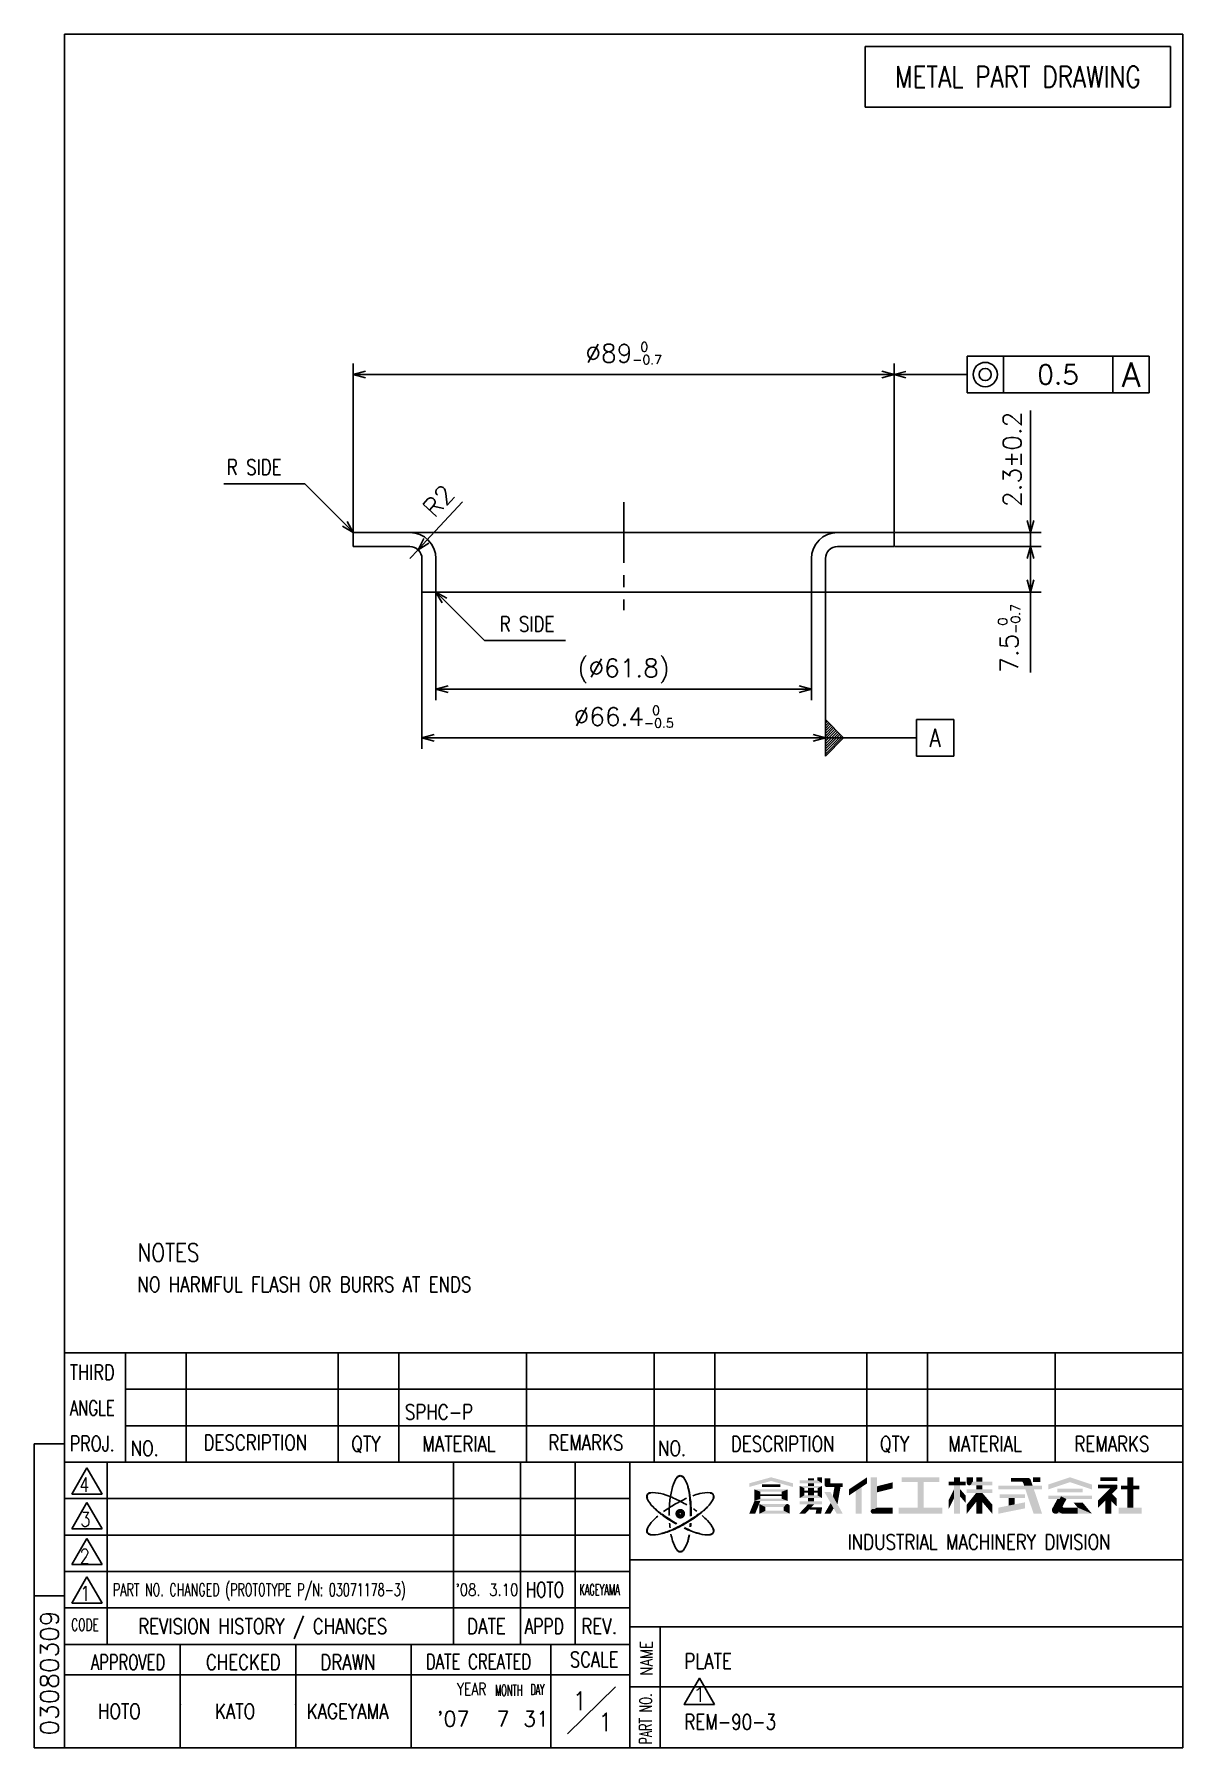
# Model space of a CAD drawing. Extents: x 3 to 192, y 0 to 282.
import ezdxf
from ezdxf.enums import TextEntityAlignment as Align

# ---------------------------------------------------------------- set-up
doc = ezdxf.new("R2010")
doc.units = 0
doc.header["$LTSCALE"] = 8
doc.linetypes.add('CENTER', pattern=[2, 1.25, -0.25, 0.25, -0.25])
doc.layers.get('0').update_dxf_attribs({"linetype": 'CONTINUOUS'})
for name, color, linetype in [('1', 4, 'CONTINUOUS'), ('CENTER', 1, 'CENTER'), ('GAWA', 2, 'CONTINUOUS'), ('SCALE', 4, 'CONTINUOUS')]:
    doc.layers.add(name, color=color, linetype=linetype)
doc.styles.add('ROMANS_EN', font='romans.shx')
doc.styles.get("Standard").update_dxf_attribs({"font": 'TXT', "bigfont": 'BIGFONT'})
doc.dimstyles.new('YAZ1', dxfattribs={"dimtxt": 3, "dimasz": 2, "dimexe": 1.8, "dimexo": 0.1, "dimgap": 0, "dimtad": 1, "dimdec": 3, "dimzin": 9, "dimtxsty": 'STANDARD', "dimblk": 'YAZ1', "dimblk1": 'YAZ1', "dimblk2": 'YAZ1', "dimsah": 1, "dimcen": 0.1, "dimclrd": 256, "dimclre": 256, "dimclrt": 256, "dimazin": 3, "dimtfac": 1, "dimtdec": 3, "dimtmove": 2, "dimatfit": 3, "dimldrblk": 'YAZ1', "dimtvp": 1, "dimtzin": 9})
doc.dimstyles.new('YAZ1$4', dxfattribs={"dimtxt": 3, "dimasz": 2, "dimexe": 1.8, "dimexo": 0.1, "dimtad": 1, "dimdec": 3, "dimzin": 9, "dimtxsty": 'STANDARD', "dimblk": 'YAZ1', "dimblk1": 'YAZ1', "dimblk2": 'YAZ1', "dimsah": 1, "dimcen": 0.1, "dimclrd": 256, "dimclre": 256, "dimclrt": 256, "dimazin": 3, "dimtfac": 1, "dimtdec": 3, "dimtix": 1, "dimtmove": 0, "dimatfit": 1, "dimldrblk": 'YAZ1', "dimtvp": 1, "dimtzin": 9})

# ---------------------------------------------------------------- blocks, each defined once
blk = doc.blocks.new('A4BG')
for p in [(27.02, 7.16), (46.03, 7.16)]:
    blk.add_point(p)
at = {"layer": 'GAWA'}
for p, q in [((8, 65), (8, 282)), ((192, 282), (8, 282)), ((192, 0), (192, 282)), ((8, 0), (8, 65)), ((8, 65), (192, 65)), ((18, 47), (18, 65)), ((105, 65), (105, 47)), ((192, 65), (192, 0)), ((8, 47), (192, 47)), ((101, 17), (101, 47)), ((101, 30.91), (192, 30.91)), ((8, 23), (101, 23)), ((8, 17), (101, 17)), ((101, 17), (101, 0)), ((192, 0), (8, 0)), ((14.5, 0), (192, 0))]:
    blk.add_line(p, q, dxfattribs=at)
at = {"layer": 'GAWA', "color": 9}
for p, q in [((28, 65), (28, 47)), ((53, 65), (53, 47)), ((63, 65), (63, 47)), ((84, 65), (84, 47)), ((115, 65), (115, 47)), ((140, 65), (140, 47)), ((150, 65), (150, 47)), ((171, 65), (171, 47)), ((18, 59), (192, 59)), ((18, 53), (192, 53)), ((9.17, 41.74), (11.67, 46.07)), ((11.67, 46.07), (14.17, 41.74)), ((15, 47), (15, 17)), ((72, 17), (72, 47)), ((83, 17), (83, 47)), ((92, 17), (92, 47)), ((8, 41), (101, 41)), ((14.17, 41.74), (9.17, 41.74)), ((9.17, 36.04), (11.67, 40.37)), ((11.67, 40.37), (14.17, 36.04)), ((8, 35), (101, 35)), ((14.17, 36.04), (9.17, 36.04)), ((9.17, 30.13), (11.67, 34.46)), ((11.67, 34.46), (14.17, 30.13)), ((8, 29), (101, 29)), ((14.17, 30.13), (9.17, 30.13)), ((9.17, 23.78), (11.67, 28.11)), ((11.67, 28.11), (14.17, 23.78)), ((14.17, 23.78), (9.17, 23.78)), ((101, 19.91), (192, 19.91)), ((106, 19.91), (106, 0)), ((27.02, 17), (27.02, 0)), ((46.03, 0), (46.03, 17)), ((65.05, 17), (65.05, 0)), ((88, 0), (88, 17)), ((8, 12), (101, 12)), ((90.74, 2.26), (98.63, 10.02)), ((101, 10), (192, 10))]:
    blk.add_line(p, q, dxfattribs=at)
at = {"layer": 'GAWA', "color": 8}
blk.add_line((180.26, 40.71), (181.12, 39.85), dxfattribs=at)
for points, const_width in [([(133.28, 43.3, 1.142857), (133.63, 43.3, 1.142857)], 0.4), ([(156.66, 43.59, 1), (157.06, 43.59, 1)], 0.4), ([(166.26, 43.91, 1), (166.76, 43.91, 1)], 0.5), ([(180.96, 43.11, 1), (181.16, 43.11, 1)], 0.2), ([(180.96, 42.79, 1), (181.16, 42.79, 1)], 0.2), ([(126.73, 39.71, 1), (127.13, 39.71, 1)], 0.4), ([(170.77, 39.11, 1), (171.37, 39.11, 1)], 0.6), ([(108.86, 38.51, 1), (109.76, 38.51, 1)], 0.702), ([(140.86, 38.91, 1), (141.26, 38.91, 1)], 0.4)]:
    blk.add_lwpolyline(points, format="xyb", close=True, dxfattribs=dict(at, const_width=const_width))
for points, const_width in [([(163.76, 44.11), (165.39, 44.11, -0.321798), (166.05, 43.63), (166.2, 43.2)], 0.6), ([(172.42, 41.15), (171.83, 40.04, 0.568326), (172.44, 39.01), (174.73, 39.01)], 1)]:
    blk.add_lwpolyline(points, format="xyb", dxfattribs=dict(at, const_width=const_width))
at = {"layer": 'GAWA', "color": 9}
for centre, radius, start, end in [((121.02, 39.22), 13.5, 163.9948, 173.2242), ((113.14, 41.48), 5.31, 145.2974, 163.9948), ((109.31, 44.13), 0.65, 90, 145.2974), ((109.31, 44.13), 0.6, 90, 145.2974), ((104.44, 41.32), 0.65, 94.7026, 150), ((104.44, 41.32), 0.6, 94.7026, 150), ((104.82, 36.68), 5.31, 76.0052, 94.7026), ((103.25, 30.39), 11.79, 66.7758, 76.0052), ((119.34, 21.14), 21.85, 120, 125.7357), ((122.77, 39.01), 15.27, 173.2242, 181.9026), ((99.29, 21.14), 21.85, 60, 66.7758), ((119.34, 21.14), 21.85, 114.3148, 120), ((103.02, 26.6), 15.27, 61.1646, 61.9026), ((115.37, 30.39), 11.79, 103.9948, 109.8782), ((113.8, 36.68), 5.31, 85.2974, 103.9948), ((114.18, 41.32), 0.6, 30, 85.2974), ((114.18, 41.32), 0.65, 30, 85.2974), ((108.65, 33.7), 5.31, 136.0052, 154.7026), ((113.31, 29.2), 11.79, 130.7431, 136.0052), ((129.36, 38.51), 21.85, 180, 180.8005), ((129.36, 38.51), 21.85, 184.0993, 186.0535), ((103.02, 26.6), 15.27, 53.7049, 56.208), ((104.08, 28.01), 13.5, 43.9948, 48.9857), ((109.97, 33.7), 5.31, 25.2974, 43.9948), ((104.44, 35.69), 0.65, 154.7026, 210), ((104.44, 35.69), 0.6, 154.7026, 210), ((119.37, 37.32), 11.79, 190.6994, 196.0052), ((113.14, 35.53), 5.31, 196.0052, 214.7026), ((114.18, 35.69), 0.6, 330, 25.2974), ((114.18, 35.69), 0.65, 330, 25.2974), ((109.31, 32.88), 0.65, 214.7026, 270), ((109.31, 32.88), 0.6, 214.7026, 270)]:
    blk.add_arc(centre, radius, start, end, dxfattribs=at)
at = {"layer": 'GAWA', "color": 8}
for centre, radius, start, end in [((109.31, 44.13), 0.65, 34.7026, 90), ((109.31, 44.13), 0.6, 34.7026, 90), ((104.44, 41.32), 0.65, 150, 205.2974), ((104.44, 41.32), 0.6, 150, 205.2974), ((114.18, 41.32), 0.6, 334.7026, 30), ((114.18, 41.32), 0.65, 334.7026, 30), ((104.44, 35.69), 0.65, 210, 265.2974), ((104.44, 35.69), 0.6, 210, 265.2974), ((114.18, 35.69), 0.6, 274.7026, 330), ((114.18, 35.69), 0.65, 274.7026, 330), ((109.31, 32.88), 0.6, 270, 325.2974), ((109.31, 32.88), 0.65, 270, 325.2974)]:
    blk.add_arc(centre, radius, start, end, dxfattribs=at)
at = {"layer": 'GAWA'}
for centre, radius, start, end in [((105.48, 41.48), 5.31, 16.0052, 34.7026), ((99.25, 39.69), 11.74, 6.7758, 16.0052), ((99.25, 39.69), 11.79, 6.7758, 16.0052), ((108.65, 43.31), 5.31, 205.2974, 223.9948), ((113.31, 47.81), 11.79, 223.9948, 233.2242), ((113.31, 47.81), 11.74, 223.9948, 233.2242), ((89.26, 38.51), 21.75, 0, 6.7758), ((89.26, 38.51), 21.85, 0, 6.7758), ((105.31, 47.81), 11.74, 306.7758, 316.0052), ((105.31, 47.81), 11.79, 306.7758, 316.0052), ((109.97, 43.31), 5.31, 316.0052, 334.7026), ((119.34, 55.87), 21.85, 233.2242, 240), ((119.34, 55.87), 21.75, 233.2242, 240), ((102.14, 49.91), 15.17, 293.2242, 301.9026), ((102.14, 49.91), 15.27, 293.2242, 301.9026), ((119.34, 55.87), 21.85, 240, 240.6897), ((119.34, 55.87), 21.75, 240, 240.9213), ((99.29, 55.87), 21.75, 300, 306.7758), ((99.29, 55.87), 21.85, 300, 306.7758), ((89.26, 38.51), 21.75, 354.4384, 355.7143), ((89.26, 38.51), 21.85, 354.3049, 355.8564), ((89.26, 38.51), 21.75, 358.9261, 360), ((89.26, 38.51), 21.85, 359.1171, 360), ((104.82, 40.34), 5.31, 265.2974, 283.9948), ((102.84, 48.29), 13.45, 283.9948, 293.2242), ((102.84, 48.29), 13.5, 283.9948, 293.2242), ((105.48, 35.53), 5.31, 325.2974, 343.9948), ((119.34, 55.87), 21.85, 244.4868, 246.7758), ((119.34, 55.87), 21.75, 244.5635, 246.7758), ((99.25, 37.32), 11.74, 343.9948, 348.9011), ((99.25, 37.32), 11.79, 343.9948, 348.8521), ((115.37, 46.63), 11.79, 246.7758, 256.0052), ((115.37, 46.63), 11.74, 246.7758, 256.0052), ((113.8, 40.34), 5.31, 256.0052, 274.7026)]:
    blk.add_arc(centre, radius, start, end, dxfattribs=at)
at = {"layer": 'GAWA', "color": 8}
for points in [[(120.66, 43.52), (124.26, 44.51), (120.66, 42.92), (124.26, 43.9)], [(121.51, 42.51), (127.01, 42.51), (122.51, 42.13), (126.01, 42.13)], [(121.51, 42.51), (122.51, 42.13), (121.51, 40.61), (122.51, 40.98)], [(122.76, 43.34), (125.76, 43.34), (122.76, 42.89), (125.76, 42.89)], [(124.26, 44.51), (127.86, 43.52), (124.26, 43.9), (127.86, 42.92)], [(126.01, 42.13), (127.01, 42.51), (126.01, 40.98), (127.01, 40.61)], [(128.96, 44.03), (131.86, 44.03), (128.96, 43.53), (132.66, 43.53)], [(128.96, 43.08), (129.71, 42.73), (128.96, 41.08), (129.71, 41.53)], [(128.96, 43.08), (132.66, 43.08), (129.71, 42.73), (131.91, 42.73)], [(130.31, 44.35), (131.31, 44.35), (130.31, 44.03), (131.31, 44.03)], [(130.31, 43.53), (131.31, 43.53), (130.31, 43.08), (131.31, 43.08)], [(130.31, 42.73), (131.31, 42.73), (130.31, 42.28), (131.31, 42.28)], [(131.86, 44.51), (132.66, 44.51), (131.86, 44.03), (132.66, 43.53)], [(131.91, 42.73), (132.66, 43.08), (131.91, 41.53), (132.66, 41.08)], [(133.08, 44.35), (134.03, 44.35), (133.08, 43.3), (134.03, 43.5)], [(133.08, 43.3), (134.03, 43.5), (133.48, 42.9), (134.03, 43.5)], [(134.03, 43.5), (136.06, 43.5), (133.48, 42.9), (136.06, 42.9)], [(134.68, 42.9), (135.68, 42.9), (134.42, 41.41), (135.18, 40.06)], [(137.06, 42.51), (140.06, 44.51), (137.06, 41.51), (140.06, 43.51)], [(138.16, 42.24), (139.16, 42.91), (138.16, 38.51), (139.16, 38.51)], [(140.66, 44.51), (141.66, 44.51), (140.66, 38.91), (141.66, 39.51)], [(141.66, 43.02), (144.26, 43.68), (141.66, 42.02), (144.26, 42.68)], [(145.76, 44.51), (151.96, 44.51), (145.76, 43.71), (151.96, 43.71)], [(148.36, 43.71), (149.36, 43.71), (148.36, 39.51), (149.36, 39.51)], [(153.46, 40.73), (154.36, 42.53), (153.46, 39.23), (154.37, 41.05)], [(153.47, 43.79), (156.27, 43.79), (153.47, 43.19), (156.27, 43.19)], [(154.37, 44.51), (155.37, 44.51), (154.37, 43.79), (155.37, 43.79)], [(154.37, 43.19), (155.37, 43.19), (154.37, 38.51), (155.37, 38.51)], [(155.37, 42.55), (156.27, 41.51), (155.37, 41.35), (156.27, 40.31)], [(156.46, 44.51), (157.46, 44.51), (156.46, 43.59), (157.46, 43.79)], [(156.46, 43.59), (157.46, 43.79), (156.86, 43.19), (157.46, 43.79)], [(156.46, 42.55), (160.66, 42.55), (156.46, 41.95), (160.66, 41.95)], [(157.46, 43.79), (160.66, 43.79), (156.86, 43.19), (160.66, 43.19)], [(158.01, 44.51), (159.01, 44.51), (158.01, 43.79), (159.01, 43.79)], [(158.01, 43.19), (159.01, 43.19), (158.01, 42.55), (159.01, 42.55)], [(161.66, 43.11), (168.86, 43.11), (161.66, 42.51), (168.86, 42.51)], [(165.47, 44.41), (166.51, 44.41), (165.91, 43.11), (166.99, 44.07)], [(165.91, 43.11), (166.99, 44.07), (165.91, 43.11), (167.31, 43.11)], [(166.11, 42.51), (167.51, 42.51), (167.46, 38.51), (168.86, 38.51)], [(167.36, 44.51), (168.56, 44.51), (167.36, 43.71), (168.56, 43.71)], [(169.86, 43.31), (173.46, 44.51), (169.86, 42.51), (173.46, 43.71)], [(171.36, 42.61), (175.56, 42.61), (171.36, 42.01), (175.56, 42.01)], [(173.46, 44.51), (177.06, 43.31), (173.46, 43.71), (177.06, 42.51)], [(178.06, 43.31), (181.06, 43.31), (178.06, 42.71), (180.06, 42.71)], [(180.06, 42.71), (181.2, 42.65), (178.06, 40.71), (178.06, 39.51)], [(178.46, 44.51), (181.26, 44.51), (178.46, 43.91), (181.26, 43.91)], [(180.06, 42.71), (181.06, 43.31), (180.06, 42.71), (181.26, 43.11)], [(180.06, 42.71), (181.26, 43.11), (180.06, 42.71), (181.26, 42.79)], [(180.06, 42.71), (181.26, 42.79), (180.06, 42.71), (181.2, 42.65)], [(181.86, 43.11), (184.86, 43.11), (181.86, 42.51), (184.86, 42.51)], [(182.86, 44.51), (183.86, 44.51), (182.86, 43.11), (183.86, 43.11)], [(182.86, 42.51), (183.86, 42.51), (182.86, 39.51), (183.86, 39.51)], [(121.51, 40.61), (122.49, 40.61), (120.66, 38.51), (121.64, 38.51)], [(122.51, 40.98), (126.01, 40.98), (121.51, 40.61), (127.01, 40.61)], [(122.33, 40.11), (126.93, 40.11), (123.33, 39.61), (126.33, 39.61)], [(122.33, 40.11), (123.33, 39.61), (122.33, 38.51), (123.33, 39.01)], [(122.51, 41.71), (126.01, 41.71), (122.51, 41.41), (126.01, 41.41)], [(126.33, 39.61), (126.93, 40.11), (126.33, 39.61), (127.33, 39.71)], [(126.33, 39.61), (127.33, 39.71), (126.33, 39.01), (127.33, 38.51)], [(130.31, 40.05), (131.31, 40.05), (128.86, 38.51), (129.86, 38.51)], [(129.71, 41.53), (131.91, 41.53), (128.96, 41.08), (132.66, 41.08)], [(128.96, 40.55), (132.66, 40.55), (128.96, 40.05), (132.66, 40.05)], [(129.71, 42.28), (131.91, 42.28), (129.71, 41.98), (131.91, 41.98)], [(130.31, 41.98), (131.31, 41.98), (130.31, 41.53), (131.31, 41.53)], [(130.31, 41.08), (131.31, 41.08), (130.31, 40.55), (131.31, 40.55)], [(130.82, 39.56), (132.66, 39.56), (130.5, 39.16), (131.7, 39.16)], [(131.7, 39.16), (132.66, 39.56), (131.59, 38.51), (132.49, 38.51)], [(133.03, 42.09), (134.03, 42.09), (135.06, 38.51), (136.06, 38.51)], [(134.06, 40.27), (134.55, 39.4), (133.03, 38.51), (134.03, 38.51)], [(140.66, 38.91), (141.66, 39.51), (141.06, 38.51), (141.66, 39.51)], [(141.66, 39.51), (144.26, 39.51), (141.06, 38.51), (144.26, 38.51)], [(145.26, 39.51), (152.46, 39.51), (145.26, 38.51), (152.46, 38.51)], [(156.46, 40.01), (158.01, 41.95), (156.46, 38.51), (158.01, 40.45)], [(158.01, 41.95), (159.01, 41.95), (158.01, 38.51), (159.01, 38.51)], [(159.01, 41.95), (160.66, 40.01), (159.01, 40.45), (160.66, 38.51)], [(161.66, 39.51), (166.06, 40.4), (161.66, 38.51), (166.06, 39.4)], [(161.86, 41.71), (166.06, 41.71), (161.86, 41.11), (166.06, 41.11)], [(163.36, 41.11), (164.36, 41.11), (163.36, 39.85), (164.36, 40.06)], [(169.86, 41.51), (177.06, 41.51), (169.86, 40.91), (177.06, 40.91)], [(171.36, 40.91), (172.86, 40.91), (170.54, 39.39), (172.27, 39.8)], [(170.54, 39.39), (174.73, 39.51), (171.07, 38.51), (177.06, 38.51)], [(174.06, 40.31), (175.56, 40.31), (174.73, 39.51), (177.06, 38.51)], [(179.26, 40.71), (180.26, 41.71), (179.26, 38.51), (180.26, 38.51)], [(180.36, 41.81), (181.12, 41.05), (180.26, 40.71), (181.12, 39.85)], [(180.36, 41.81), (180.26, 40.71), (180.26, 41.71)], [(181.12, 39.85), (181.12, 41.05), (180.26, 40.71), (181.12, 39.85)], [(180.26, 40.71), (181.12, 39.85), (180.26, 40.71)], [(181.46, 39.51), (185.26, 39.51), (181.46, 38.51), (185.26, 38.51)], [(123.33, 39.01), (126.33, 39.01), (122.33, 38.51), (127.33, 38.51)]]:
    blk.add_solid(points, dxfattribs=at)
at = {"layer": 'GAWA', "color": 9, "style": 'ROMANS_EN'}
for s, height, width, p in [('THIRD', 2.5, 0.78212, (8.86, 60.54)), ('ANGLE', 2.5, 0.709553, (8.86, 54.67)), ('PROJ.', 2.5, 0.76474, (8.86, 48.81)), ('DESCRIPTION', 2.5, 0.8, (30.87, 48.97)), ('QTY', 2.5, 0.8, (55.19, 48.75)), ('MATERIAL', 2.5, 0.8, (66.86, 48.75)), ('REMARKS', 2.5, 0.8, (87.62, 48.97)), ('DESCRIPTION', 2.5, 0.8, (117.65, 48.75)), ('QTY', 2.5, 0.8, (142.19, 48.75)), ('MATERIAL', 2.5, 0.8, (153.45, 48.75)), ('REMARKS', 2.5, 0.8, (174.19, 48.75)), ('NO.', 2.5, 0.8, (18.87, 48.02)), ('NO.', 2.5, 0.8, (105.65, 48.02)), ('4', 2.4, 0.8, (10.41, 42.09)), ('3', 2.4, 0.8, (10.59, 36.38)), ('INDUSTRIAL MACHINERY DIVISION', 2.5, 0.8, (136.85, 32.61)), ('2', 2.4, 0.8, (10.48, 30.31)), ('1', 2.4, 0.8, (10.57, 24.19)), ('CODE', 2, 0.64346, (9.06, 19.23)), ('REVISION HISTORY / CHANGES', 2.5, 0.8, (20.12, 18.75)), ('DATE', 2.5, 0.8, (74.25, 18.75)), ('APPD', 2.5, 0.744799, (83.7, 18.75)), ('REV.', 2.5, 0.8, (93.06, 18.75)), ('APPROVED', 2.5, 0.709036, (12.32, 12.82)), ('CHECKED', 2.5, 0.797747, (31.25, 12.82)), ('DRAWN', 2.5, 0.8, (50.1, 12.82)), ('DATE CREATED', 2.5, 0.719475, (67.45, 12.91)), ('SCALE', 2.5, 0.785374, (91.15, 13.27)), ('YEAR', 2, 0.747337, (72.55, 8.66)), ('MONTH', 1.8, 0.550991, (78.82, 8.56)), ('DAY', 1.8, 0.521917, (84.67, 8.68))]:
    blk.add_text(s, height=height, dxfattribs=dict(at, width=width)).set_placement(p)
for s, width, p in [('NAME', 0.8, (103.75, 14.73)), ('PART NO.', 0.667211, (103.62, 4.74))]:
    blk.add_text(s, height=2, rotation=90, dxfattribs=dict(at, width=width)).set_placement(p, align=Align.MIDDLE_CENTER)
blk = doc.blocks.new('YAZ1')
for p, q in [((0, 0), (-1, 0.27)), ((0, 0), (-1, -0.27)), ((-1, 0), (0, 0))]:
    blk.add_line(p, q)
blk = doc.blocks.new('*D4')
at = {"layer": 'SCALE', "lineweight": -2, "transparency": 16777216}
for p, q in [((69.1, 190.1), (69.1, 172.4)), ((130.9, 190.14), (130.9, 172.4)), ((71.1, 174.2), (128.9, 174.2))]:
    blk.add_line(p, q, dxfattribs=at)
at = {"layer": 'SCALE', "lineweight": -2, "transparency": 16777216, "xscale": 2, "yscale": 2, "zscale": 2, "rotation": 180}
blk.add_blockref('YAZ1', (69.1, 174.2), dxfattribs=at)
at = {"layer": 'SCALE', "lineweight": -2, "transparency": 16777216, "xscale": 2, "yscale": 2, "zscale": 2}
blk.add_blockref('YAZ1', (130.9, 174.2), dxfattribs=at)
at = {"layer": 'SCALE', "transparency": 16777216, "insert": (100, 177.2), "char_height": 3, "attachment_point": 5}
blk.add_mtext('\\A1;(%%C61.8)', dxfattribs=at)
blk = doc.blocks.new('*D5')
at = {"layer": 'SCALE', "lineweight": -2, "transparency": 16777216}
for p, q in [((66.8, 190.1), (66.8, 164.4)), ((133.2, 190.1), (133.2, 164.4)), ((68.8, 166.2), (131.2, 166.2))]:
    blk.add_line(p, q, dxfattribs=at)
at = {"layer": 'SCALE', "lineweight": -2, "transparency": 16777216, "xscale": 2, "yscale": 2, "zscale": 2, "rotation": 180}
blk.add_blockref('YAZ1', (66.8, 166.2), dxfattribs=at)
at = {"layer": 'SCALE', "lineweight": -2, "transparency": 16777216, "xscale": 2, "yscale": 2, "zscale": 2}
blk.add_blockref('YAZ1', (133.2, 166.2), dxfattribs=at)
at = {"layer": 'SCALE', "transparency": 16777216, "insert": (100, 169.7), "char_height": 3, "attachment_point": 5}
blk.add_mtext('\\A1;%%C66.4{\\H1.500000;\\S 0^ -0.5;}', dxfattribs=at)
blk = doc.blocks.new('*D6')
at = {"layer": 'SCALE', "lineweight": -2, "transparency": 16777216}
for p, q in [((166.93, 202), (166.93, 220.1)), ((144.6, 200), (168.73, 200)), ((144.6, 197.7), (168.73, 197.7)), ((166.93, 197.7), (166.93, 200)), ((166.93, 195.7), (166.93, 193.7))]:
    blk.add_line(p, q, dxfattribs=at)
at = {"layer": 'SCALE', "lineweight": -2, "transparency": 16777216, "xscale": 2, "yscale": 2, "zscale": 2}
for p, rotation in [((166.93, 200), 270), ((166.93, 197.7), 90)]:
    blk.add_blockref('YAZ1', p, dxfattribs=dict(at, rotation=rotation))
at = {"layer": 'SCALE', "transparency": 16777216, "insert": (163.93, 212.05), "char_height": 3, "attachment_point": 5, "rotation": 90}
blk.add_mtext('\\A1;2.3±0.2', dxfattribs=at)
blk = doc.blocks.new('*D7')
at = {"layer": 'SCALE', "lineweight": -2, "transparency": 16777216}
for p, q in [((144.6, 197.7), (168.73, 197.7)), ((166.93, 195.7), (166.93, 192.2)), ((133.3, 190.2), (168.73, 190.2)), ((166.93, 190.2), (166.93, 176.95))]:
    blk.add_line(p, q, dxfattribs=at)
at = {"layer": 'SCALE', "lineweight": -2, "transparency": 16777216, "xscale": 2, "yscale": 2, "zscale": 2}
for p, rotation in [((166.93, 197.7), 90), ((166.93, 190.2), 270)]:
    blk.add_blockref('YAZ1', p, dxfattribs=dict(at, rotation=rotation))
at = {"layer": 'SCALE', "transparency": 16777216, "insert": (163.43, 182.58), "char_height": 3, "attachment_point": 5, "rotation": 90}
blk.add_mtext('\\A1;7.5{\\H1.500000;\\S 0^ -0.7;}', dxfattribs=at)
blk = doc.blocks.new('*D8')
at = {"layer": 'SCALE', "lineweight": -2, "transparency": 16777216}
for p, q in [((55.5, 200.1), (55.5, 227.8)), ((57.5, 226), (142.5, 226)), ((144.5, 200.1), (144.5, 227.8))]:
    blk.add_line(p, q, dxfattribs=at)
at = {"layer": 'SCALE', "lineweight": -2, "transparency": 16777216, "xscale": 2, "yscale": 2, "zscale": 2, "rotation": 180}
blk.add_blockref('YAZ1', (55.5, 226), dxfattribs=at)
at = {"layer": 'SCALE', "lineweight": -2, "transparency": 16777216, "xscale": 2, "yscale": 2, "zscale": 2}
blk.add_blockref('YAZ1', (144.5, 226), dxfattribs=at)
at = {"layer": 'SCALE', "transparency": 16777216, "insert": (100, 229.5), "char_height": 3, "attachment_point": 5}
blk.add_mtext('\\A1;%%C89{\\H1.500000;\\S 0^ -0.7;}', dxfattribs=at)
blk = doc.blocks.new('*D9')
at = {"layer": 'SCALE', "lineweight": -2, "transparency": 16777216}
for p, q in [((67.52, 198.63), (73.48, 205.07)), ((64.8, 195.7), (66.16, 197.17))]:
    blk.add_line(p, q, dxfattribs=at)
at = {"layer": 'SCALE', "lineweight": -2, "transparency": 16777216, "xscale": 2, "yscale": 2, "zscale": 2, "rotation": 227.2016900386371}
blk.add_blockref('YAZ1', (66.16, 197.17), dxfattribs=at)
at = {"layer": 'SCALE', "transparency": 16777216, "insert": (69.52, 205.21), "char_height": 3, "attachment_point": 5, "rotation": 47.2017}
blk.add_mtext('\\A1;R2', dxfattribs=at)
blk = doc.blocks.new('rireki')
at = {"layer": 'SCALE'}
blk.add_lwpolyline([(2.5, -1.44), (-2.5, -1.44), (0, 2.89)], close=True, dxfattribs=at)
blk.add_attdef('NO', text='', height=2.4, dxfattribs=at).set_placement((0, -1), align=Align.CENTER)

msp = doc.modelspace()

# ---------------------------------------------------------------- linework, layer by layer
for p, q in [((139.7187, 280), (190, 280)), ((139.7187, 270), (139.7187, 280)), ((190, 280), (190, 270)), ((190, 270), (139.7187, 270)), ((55.5, 200), (55.5, 197.7)), ((144.5, 200), (55.5, 200)), ((64.8, 197.7), (55.5, 197.7)), ((135.2, 197.7), (144.5, 197.7)), ((144.5, 200), (144.5, 197.7)), ((66.8, 195.7), (66.8, 190.2)), ((69.1, 195.7), (69.1, 190.2)), ((130.9, 195.7), (130.9, 190.2)), ((133.2, 195.7), (133.2, 190.2)), ((133.2, 190.2), (66.8, 190.2))]:
    msp.add_line(p, q)
for centre, radius, start, end in [((64.8, 195.7), 4.3, 0, 90), ((64.8, 195.7), 2, 0, 90), ((135.2, 195.7), 4.3, 90, 180), ((135.2, 195.7), 2, 90, 180)]:
    msp.add_arc(centre, radius, start, end)
at = {"layer": 'CENTER'}
msp.add_line((100, 205), (100, 187.2), dxfattribs=at)
at = {"layer": 'GAWA'}
for p, q in [((3, 50), (8, 50)), ((3, 25), (3, 50)), ((3, 25), (8, 25)), ((3, 0), (3, 25)), ((8, 0), (3, 0))]:
    msp.add_line(p, q, dxfattribs=at)
at = {"layer": 'SCALE'}
for p, q in [((156.5, 229), (180.5, 229)), ((156.5, 223), (156.5, 229)), ((162.5, 229), (162.5, 223)), ((180.5, 229), (186.5, 229)), ((180.5, 229), (180.5, 223)), ((186.5, 229), (186.5, 223)), ((144.5, 226), (146.4318, 226.5176)), ((144.5, 226), (156.5, 226)), ((144.5, 226), (146.4318, 225.4824)), ((156.5, 223), (180.5, 223)), ((180.5, 223), (186.5, 223)), ((45.5, 208), (34.2, 208)), ((47.5, 208), (45.5, 208)), ((54.0858, 201.4142), (47.5, 208)), ((157.6935, 197.7), (151.6645, 197.7)), ((70.5142, 188.7858), (77.1, 182.2)), ((77.1, 182.2), (79.1, 182.2)), ((79.1, 182.2), (90.4, 182.2)), ((133.2, 169.2), (133.2, 163.1711)), ((133.2, 169.2), (136.2, 166.2)), ((133.2, 169.0437), (133.2782, 169.1219)), ((133.2, 168.6194), (133.4903, 168.9097)), ((133.2, 168.1952), (133.7024, 168.6976)), ((133.2, 167.7709), (133.9145, 168.4855)), ((133.2, 167.3467), (134.1267, 168.2733)), ((133.2, 166.9224), (134.3388, 168.0612)), ((133.2, 166.4981), (134.5509, 167.8491)), ((133.2, 166.0739), (134.7631, 167.6369)), ((133.2, 165.6496), (134.9752, 167.4248)), ((133.2, 165.2253), (135.1873, 167.2127)), ((133.2, 164.8011), (135.3995, 167.0005)), ((133.2, 164.3768), (135.6116, 166.7884)), ((133.2, 163.9526), (135.8237, 166.5763)), ((148.2, 169.2), (154.3188, 169.2)), ((148.2, 163.2), (148.2, 169.2)), ((154.3188, 169.2), (154.3188, 163.2)), ((133.2, 163.5283), (136.0359, 166.3642)), ((133.2, 166.2), (148.2, 166.2)), ((136.2, 166.2), (133.2, 163.1711)), ((148.2, 163.2), (154.3188, 163.2))]:
    msp.add_line(p, q, dxfattribs=at)
for radius in [2, 1]:
    msp.add_circle((159.5, 226), radius, dxfattribs=at)

# ---------------------------------------------------------------- block references
at = {"layer": 'GAWA'}
msp.add_blockref('A4BG', (0, 0), dxfattribs=at)
at = {"layer": 'SCALE', "xscale": 1.999999999999996, "yscale": 1.999999999999996, "zscale": 1.999999999999996}
for p, rotation in [((55.5, 200), 315.0000000000006), ((69.1, 190.2), 135.0000000000006)]:
    msp.add_blockref('YAZ1', p, dxfattribs=dict(at, rotation=rotation))
at = {"layer": 'SCALE'}
msp.add_blockref('rireki', (112.4684, 8.539), dxfattribs=at).add_auto_attribs({'NO': '1'})

# ---------------------------------------------------------------- texts
at = {"layer": '1', "style": 'ROMANS_EN', "width": 0.8}
for s, height, p in [('NOTES', 3, (20, 80)), ('NO HARMFUL FLASH OR BURRS AT ENDS', 2.5, (20, 75))]:
    msp.add_text(s, height=height, dxfattribs=at).set_placement(p)
at = {"layer": 'SCALE', "style": 'ROMANS_EN', "width": 0.8}
for s, height, p in [('METAL PART DRAWING', 3.5, (164.8593, 275)), ('A', 3, (151.2594, 166.2))]:
    msp.add_text(s, height=height, dxfattribs=at).set_placement(p, align=Align.MIDDLE_CENTER)
at = {"layer": 'SCALE'}
for s, height, p in [('0.5', 3.2, (171.5, 226)), ('A', 4, (183.5, 226))]:
    msp.add_text(s, height=height, dxfattribs=at).set_placement(p, align=Align.MIDDLE)
at = {"layer": 'SCALE', "style": 'ROMANS_EN'}
for s, height, width, p in [('R SIDE', 2.5, 0.8, (34.7, 209.5)), ('R SIDE', 2.5, 0.8, (79.6, 183.7)), ('SPHC-P', 2.5, 0.8, (64, 54)), ('PART NO. CHANGED (PROTOTYPE P/N: 03071178-3)', 2.1, 0.638098, (15.9288, 24.95)), ('HOTO', 2.5, 0.710358, (83.9288, 24.75)), ('KAGEYAMA', 1.8, 0.548307, (92.7, 25.1)), ('PLATE', 2.5, 0.8, (110, 13)), ('HOTO', 2.5, 0.8, (13.4868, 4.75)), ('KATO', 2.5, 0.8, (32.7495, 4.75)), ('KAGEYAMA', 2.5, 0.8, (47.8432, 4.75)), ('REM-90-3', 2.5, 0.8, (110, 3))]:
    msp.add_text(s, height=height, dxfattribs=dict(at, width=width)).set_placement(p)
at = {"layer": 'SCALE', "width": 0.8}
msp.add_text("'08. 3.10", height=2, dxfattribs=at).set_placement((77.5, 26), align=Align.MIDDLE)
at = {"layer": 'SCALE'}
msp.add_text('03080309', height=3, rotation=90, dxfattribs=at).set_placement((7, 2))
msp.add_text('1', height=3, dxfattribs=at).set_placement((91.5, 6.2))
msp.add_text("'07  7 31", height=2.5, dxfattribs=at).set_placement((78.5, 6), align=Align.TOP_CENTER)
msp.add_text('1', height=3, dxfattribs=at).set_placement((97, 2.7), align=Align.CENTER)

# ---------------------------------------------------------------- dimensions: what is measured, and where the dimension line sits
for base, p1, p2, override, picture, middle in [((144.5, 226), (55.5, 200), (144.5, 200), {"dimzin": 8, "dimtol": 1, "dimlim": 0, "dimtp": 0, "dimtm": 0.7, "dimtfac": 0.5}, '*D8', (100, 229.5)), ((133.2, 166.2), (66.8, 190.2), (133.2, 190.2), {"dimzin": 8, "dimtol": 1, "dimtm": 0.5, "dimtfac": 0.5}, '*D5', (100, 169.7))]:
    dim = msp.add_linear_dim(base=base, p1=p1, p2=p2, text='%%C<>', dimstyle='YAZ1', override=override, dxfattribs=at)
    dim.commit()
    dim.dimension.update_dxf_attribs({"geometry": picture, "text_midpoint": middle})
for base, p2, override, picture, middle in [((166.925, 200), (144.5, 200), {"dimzin": 8, "dimtol": 1, "dimlim": 0, "dimtp": 0.2, "dimtm": 0.2, "dimtfac": 1, "dimtmove": 0, "dimatfit": 2}, '*D6', (163.925, 212.05)), ((166.925, 190.2), (133.2, 190.2), {"dimzin": 8, "dimtol": 1, "dimlim": 0, "dimtp": 0, "dimtm": 0.7, "dimtfac": 0.5, "dimtmove": 0, "dimatfit": 2}, '*D7', (163.425, 182.575))]:
    dim = msp.add_linear_dim(base=base, p1=(144.5, 197.7), p2=p2, angle=90, dimstyle='YAZ1', override=override, dxfattribs=at)
    dim.commit()
    dim.dimension.update_dxf_attribs({"geometry": picture, "text_midpoint": middle})
dim = msp.add_radius_dim(center=(64.8, 195.7), mpoint=(66.1588, 197.1675), dimstyle='YAZ1$4', dxfattribs=at)
dim.commit()
dim.dimension.update_dxf_attribs({"geometry": '*D9', "text_midpoint": (71.7178, 203.171), "dimtype": 164})
dim = msp.add_linear_dim(base=(130.9, 174.2), p1=(69.1, 190.2), p2=(130.9, 190.2444), text='(%%C<>)', dimstyle='YAZ1', dxfattribs=at)
dim.commit()
dim.dimension.update_dxf_attribs({"geometry": '*D4', "text_midpoint": (100, 177.2)})

doc.saveas('drawing.dxf')
